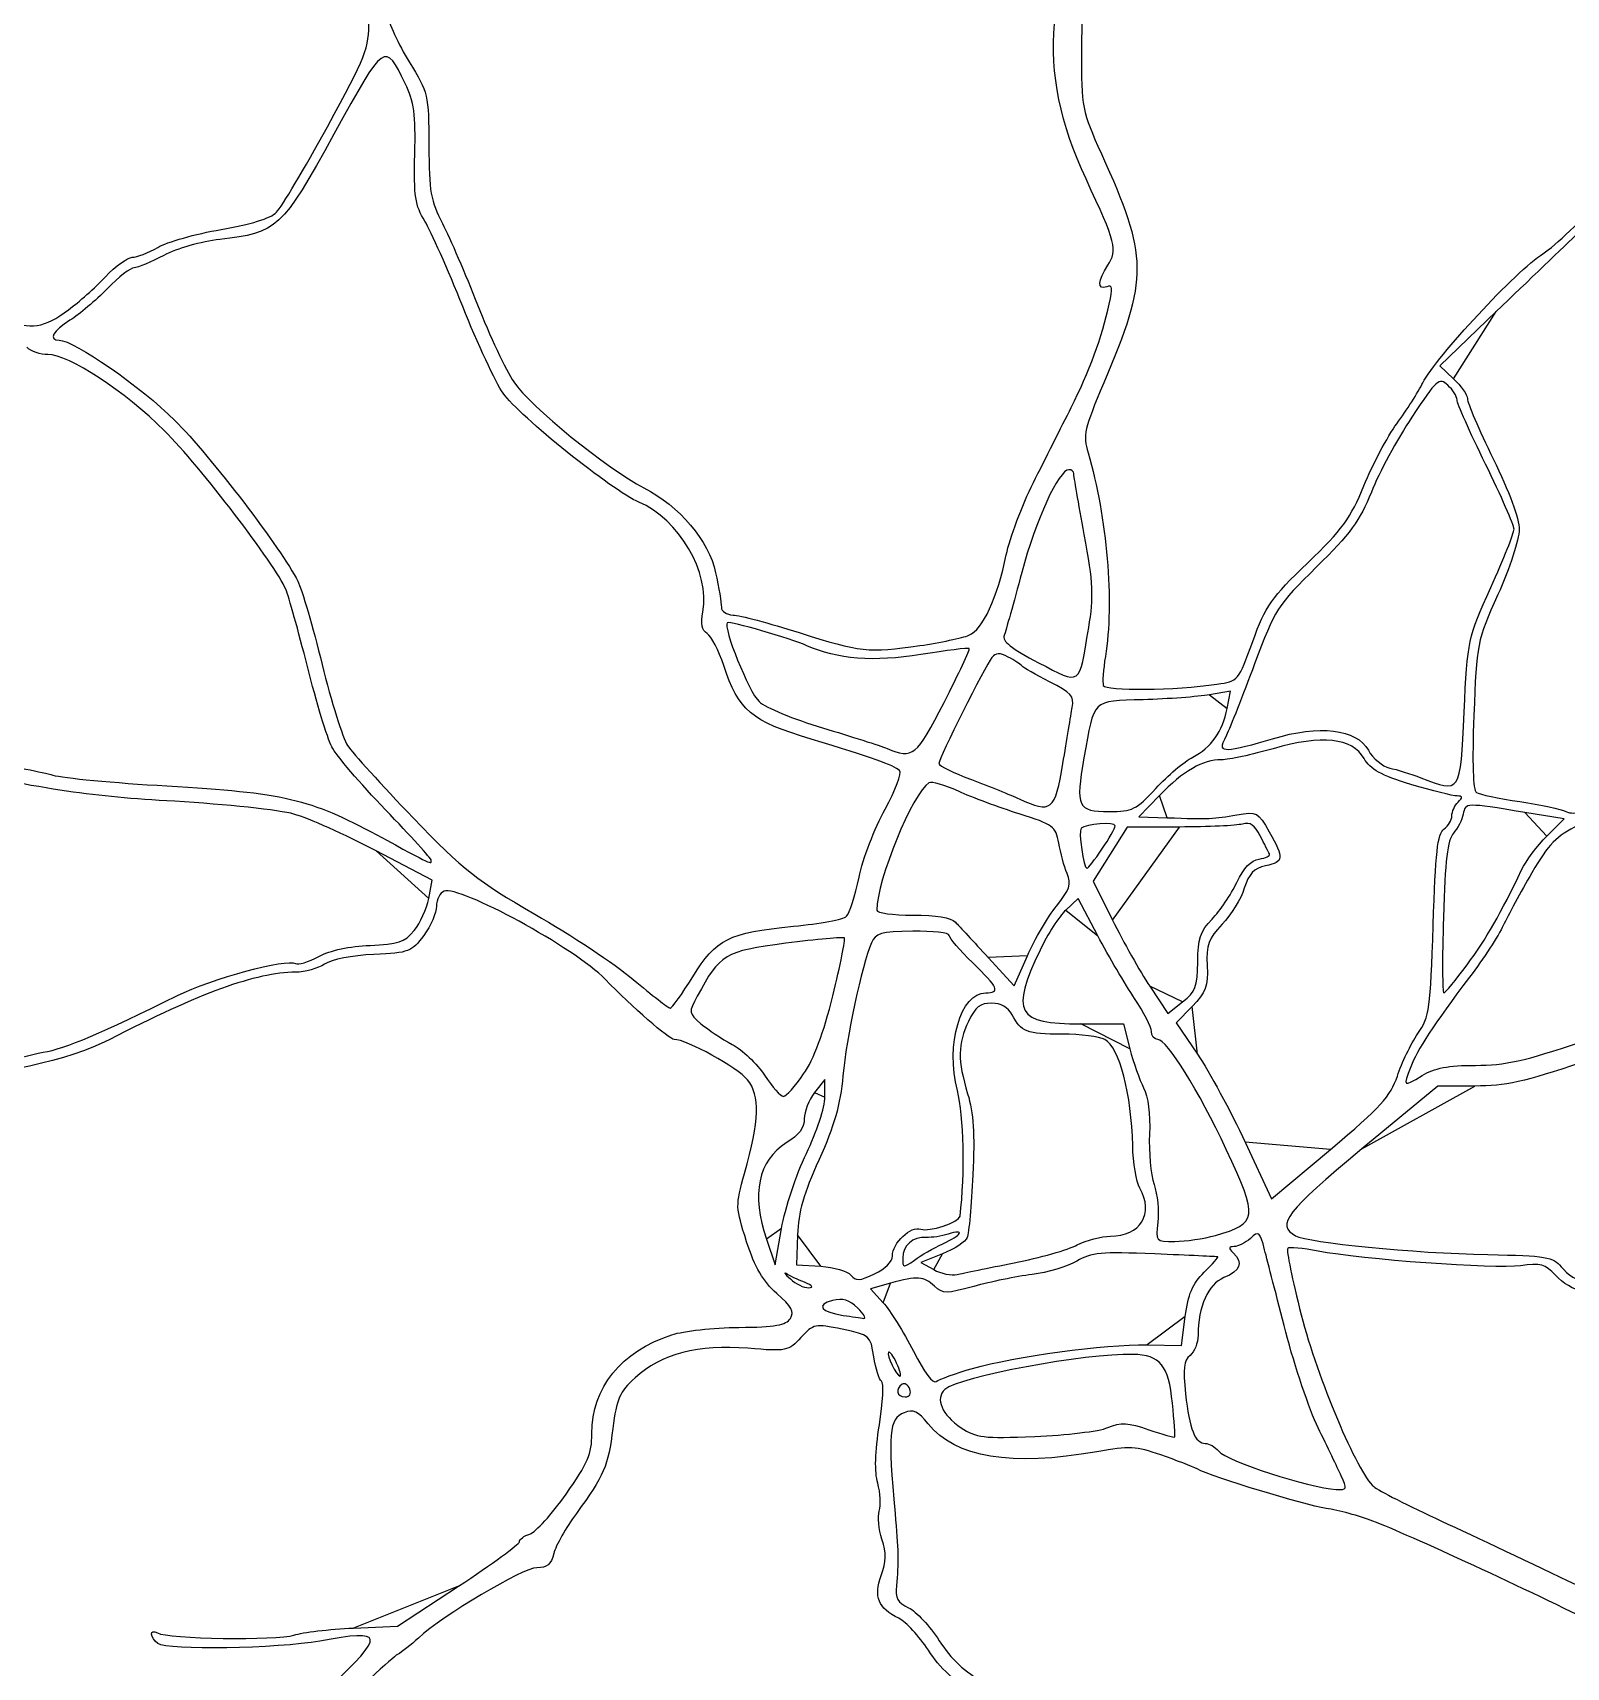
# Model space of a CAD drawing. Extents: x 0 to 210, y 0 to 297.
# Drawn here: x 78.96 to 117.95, y 171.05 to 212.61 of the extents above; entities that cross this region are included whole.
import ezdxf

# ---------------------------------------------------------------- set-up
doc = ezdxf.new("R2010")
doc.units = 0
doc.layers.get('0').update_dxf_attribs({"linetype": 'CONTINUOUS'})

msp = doc.modelspace()

# ---------------------------------------------------------------- linework, layer by layer
at = {"color": 7}
for points in [[(79.877196, 205.570979), (79.877192, 205.570979)], [(116.17067, 205.524495), (114.732135, 204.143573), (115.084146, 203.817339)], [(105.809237, 197.486185), (105.809237, 197.486185)], [(101.516594, 197.030672), (101.516594, 197.030672)], [(109.329632, 195.433656), (109.416832, 195.869656), (108.882136, 195.779319)], [(109.068589, 196.047766), (109.068589, 196.047766)], [(102.133526, 195.587218), (102.133526, 195.587218)], [(115.353059, 195.337226), (115.353059, 195.337226)], [(105.153422, 194.029063), (105.153422, 194.029063)], [(107.516618, 193.399707), (107.516618, 193.399707)], [(107.606212, 193.216794), (107.085609, 192.67914), (107.803762, 192.653844)], [(117.456062, 192.187966), (117.895798, 192.627702), (116.896453, 192.7896)], [(108.113576, 192.417538), (106.783338, 192.415747), (106.354883, 191.726507), (105.926429, 191.037268), (106.416076, 190.047334)], [(89.031403, 190.597174), (89.119621, 191.067414), (87.692128, 191.813127)], [(106.146569, 191.853662), (106.146569, 191.853662)], [(89.096183, 191.571577), (89.096183, 191.571571)], [(104.989825, 190.40763), (104.989825, 190.40763)], [(106.042639, 189.649384), (105.538861, 190.59925), (105.227707, 190.306935)], [(103.25392, 189.097512), (103.912419, 188.38069), (104.25115, 189.145321)], [(108.580477, 188.984343), (108.580477, 188.984337)], [(115.428111, 188.914802), (115.428112, 188.914802)], [(95.744771, 188.610043), (95.744771, 188.610043)], [(107.364198, 188.366355), (107.822674, 187.675315), (108.197931, 187.971258)], [(108.440919, 187.856462), (108.033906, 187.436537), (108.575593, 186.63887)], [(105.609027, 187.411145), (106.69417, 187.411145), (106.856347, 186.778366)], [(115.640764, 186.357059), (115.640804, 186.357059)], [(98.562999, 186.137357), (98.562999, 186.137357)], [(99.105374, 185.548461), (99.105374, 185.997966), (98.841974, 185.663106)], [(115.628117, 185.830746), (114.686502, 185.830746), (112.756549, 184.231489)], [(113.655479, 186.085928), (113.655479, 186.085928)], [(109.788088, 184.400025), (110.458897, 182.958859), (111.956207, 184.218371)], [(98.631794, 184.114934), (98.631794, 184.114934)], [(97.617181, 181.936131), (97.841088, 181.287101), (97.999652, 182.209)], [(98.407185, 182.050539), (98.381024, 181.287101), (98.996106, 181.247393)], [(102.101546, 181.819379), (102.101546, 181.819379)], [(109.033434, 182.034511), (109.033434, 182.034511)], [(100.817472, 181.509041), (100.817472, 181.509041)], [(102.093981, 181.564197), (101.541821, 181.346326), (101.871071, 181.161841)], [(103.912419, 181.33421), (103.912419, 181.33421)], [(98.585669, 180.839809), (98.585669, 180.839809)], [(100.769752, 180.815181), (100.261082, 180.673946), (100.583454, 180.322044)], [(99.936821, 180.184931), (99.936821, 180.184931)], [(107.293382, 179.247583), (108.172048, 179.232438), (108.264101, 179.969207)], [(100.924955, 178.785356), (100.924955, 178.785356)], [(102.85882, 178.650799), (102.85882, 178.650759)], [(101.260488, 178.125553), (101.260488, 178.125553)], [(106.292976, 177.1446), (106.292976, 177.1446)], [(112.227119, 175.920331), (112.227119, 175.920331)], [(87.120704, 172.048184), (88.240153, 172.095437), (89.787626, 173.11357)]]:
    msp.add_lwpolyline(points, close=True, dxfattribs=at)
for points in [[(105.786033, 214.212069), (105.697198, 213.922329), (105.624517, 213.003723), (105.624517, 212.170721)], [(86.456105, 210.222831), (87.439474, 212.02058), (87.515577, 212.215004), (87.512893, 212.922678)], [(87.963765, 213.114095), (88.006013, 212.872383), (88.263274, 212.313825), (88.535457, 211.872851)], [(105.740731, 208.895138), (105.087217, 210.289519), (104.826477, 211.571589), (104.938242, 212.840995)], [(88.433871, 211.322546), (87.918025, 212.388144), (87.916588, 212.387123), (86.622395, 210.036465)], [(105.624517, 212.170721), (105.624517, 210.694806), (105.637463, 210.627617), (106.132029, 209.536723)], [(88.535457, 211.872851), (89.020423, 211.08714), (89.030424, 211.044509), (89.034882, 209.744178)], [(88.677039, 209.52233), (88.701505, 210.544587), (88.659331, 210.856812), (88.433871, 211.322546)], [(86.622395, 210.036465), (85.2939, 207.623504), (85.181286, 207.519628), (83.717842, 207.357267)], [(85.160729, 208.047455), (85.290363, 208.178421), (85.873282, 209.15734), (86.456105, 210.222831)], [(88.930181, 207.824625), (88.686486, 208.221917), (88.651526, 208.456371), (88.677039, 209.52233)], [(89.034882, 209.744178), (89.038886, 208.577672), (89.080768, 208.337675), (89.381398, 207.758775)], [(106.132029, 209.536723), (107.325079, 206.905144), (107.330312, 206.396735), (106.192019, 203.709019)], [(106.293939, 206.703361), (106.548695, 207.092168), (106.505462, 207.263455), (105.740731, 208.895138)], [(117.356765, 206.995159), (117.678748, 207.197843), (118.361117, 207.857466), (118.87314, 208.460987)], [(83.751036, 207.609456), (84.496996, 207.736461), (85.010967, 207.896154), (85.160729, 208.047455)], [(89.89602, 205.651577), (89.520316, 206.593231), (89.085688, 207.571103), (88.930181, 207.824625)], [(82.141487, 207.156152), (82.381041, 207.295537), (83.105338, 207.499524), (83.751036, 207.609456)], [(89.381398, 207.758775), (89.56948, 207.3966), (89.969882, 206.468506), (90.271181, 205.696345)], [(118.267705, 207.535984), (117.90553, 207.189172), (116.961865, 206.284001), (116.17067, 205.524495)], [(81.495682, 206.902726), (81.611321, 206.902726), (81.901933, 207.016767), (82.141487, 207.156152)], [(83.717842, 207.357267), (83.25359, 207.30576), (82.622169, 207.125898), (82.295101, 206.951994)], [(114.304732, 203.712256), (114.637871, 204.366352), (116.693872, 206.577878), (117.356765, 206.995159)], [(80.811786, 206.405301), (81.07229, 206.678885), (81.380043, 206.902726), (81.495682, 206.902726)], [(81.5432, 206.639326), (81.453081, 206.639326), (81.145076, 206.398534), (80.858745, 206.104234)], [(82.295101, 206.951994), (81.971675, 206.780026), (81.633319, 206.639326), (81.5432, 206.639326)], [(106.266681, 206.153884), (106.024855, 206.061087), (106.037284, 206.31166), (106.293939, 206.703361)], [(79.877192, 205.570979), (80.130715, 205.756272), (80.551282, 206.131715), (80.811786, 206.405301)], [(106.333626, 205.714855), (106.425703, 206.124663), (106.412703, 206.209919), (106.266681, 206.153884)], [(80.858745, 206.104234), (80.572414, 205.809932), (80.145531, 205.449509), (79.910117, 205.303293)], [(78.21327, 205.317565), (78.949351, 205.057966), (79.234745, 205.101431), (79.877196, 205.570979)], [(90.924174, 203.445268), (90.734393, 203.717084), (90.271723, 204.709923), (89.89602, 205.651577)], [(90.271181, 205.696345), (90.572478, 204.924182), (90.987648, 204.041295), (91.193779, 203.734373)], [(105.364076, 203.08343), (105.817922, 203.984756), (106.143345, 204.867975), (106.333626, 205.714855)], [(79.910117, 205.303293), (79.478059, 205.03494), (79.350133, 204.795528), (79.638801, 204.795528)], [(79.350393, 204.429793), (79.169305, 204.429003), (78.926432, 204.511989), (78.810675, 204.614237)], [(79.638801, 204.795528), (80.012697, 204.795528), (81.730578, 203.603335), (82.57832, 202.75553)], [(82.31492, 202.492113), (81.314578, 203.492512), (79.877022, 204.43213), (79.350393, 204.429793)], [(91.193779, 203.734373), (91.610419, 203.11401), (93.575155, 201.514423), (94.501166, 201.041668)], [(106.192019, 203.709019), (105.69543, 202.536483), (105.660795, 202.382065), (105.793246, 201.93107)], [(113.642661, 202.672718), (113.88599, 203.007262), (114.183921, 203.475054), (114.304732, 203.712256)], [(114.937402, 203.650699), (114.716045, 203.851024), (114.661768, 203.802793), (114.024859, 202.839819)], [(115.084146, 203.817339), (115.277753, 203.637911), (115.436158, 203.408942), (115.436158, 203.308518)], [(94.373563, 200.678718), (93.713328, 200.955085), (91.325891, 202.869906), (90.924174, 203.445268)], [(115.172758, 203.280055), (115.172758, 203.366762), (115.066848, 203.533553), (114.937402, 203.650699)], [(115.897107, 201.646497), (115.498715, 202.458245), (115.172758, 203.193346), (115.172758, 203.280055)], [(115.436158, 203.308518), (115.436158, 203.208093), (115.732482, 202.519975), (116.094657, 201.779366)], [(104.403396, 201.173782), (104.694694, 201.753261), (105.126999, 202.612603), (105.364076, 203.08343)], [(114.024859, 202.839819), (113.652407, 202.276688), (113.188639, 201.418688), (112.994267, 200.933153)], [(85.397518, 198.461686), (85.134751, 199.084115), (83.222044, 201.584939), (82.31492, 202.492113)], [(82.57832, 202.75553), (83.477264, 201.856519), (85.305279, 199.465445), (85.700638, 198.671484)], [(112.805424, 201.094269), (113.022576, 201.627872), (113.399332, 202.338176), (113.642661, 202.672718)], [(105.793246, 201.93107), (106.275864, 200.287755), (106.460115, 198.123269), (106.233964, 196.753743)], [(116.621457, 199.991575), (116.621457, 200.090034), (116.295499, 200.834749), (115.897107, 201.646497)], [(116.094657, 201.779366), (116.49577, 200.959132), (116.753156, 200.255955), (116.753156, 199.980349)], [(103.714756, 199.34184), (103.802211, 199.769929), (104.1121, 200.594302), (104.403396, 201.173782)], [(105.307782, 201.503031), (105.048449, 201.503031), (104.457508, 200.215997), (104.106659, 198.887056)], [(105.428968, 201.404256), (105.427914, 201.458582), (105.373334, 201.503031), (105.307782, 201.503031)], [(105.696502, 199.856783), (105.550457, 200.653567), (105.430068, 201.34993), (105.428968, 201.404256)], [(94.501166, 201.041668), (95.409522, 200.577927), (96.148634, 199.702467), (96.324632, 198.881815)], [(111.377543, 199.134383), (112.252463, 199.972579), (112.471042, 200.272596), (112.805424, 201.094269)], [(112.994267, 200.933153), (112.706894, 200.215308), (112.447053, 199.860024), (111.603601, 199.031674)], [(96.003875, 197.892679), (96.189648, 198.882933), (95.387056, 200.254481), (94.373563, 200.678718)], [(116.031842, 198.508837), (116.35613, 199.225885), (116.621457, 199.893116), (116.621457, 199.991575)], [(116.753156, 199.980349), (116.753156, 199.731499), (116.509653, 198.987104), (116.212036, 198.326141)], [(105.809237, 197.486185), (105.941499, 198.28418), (105.926347, 198.602792), (105.696502, 199.856783)], [(102.764357, 197.293213), (103.117615, 197.440567), (103.490582, 198.244513), (103.714756, 199.34184)], [(109.979873, 197.1366), (110.306302, 198.039119), (110.452662, 198.248324), (111.377543, 199.134383)], [(96.324632, 198.881815), (96.405341, 198.50548), (96.471376, 198.11159), (96.471376, 198.006502)], [(104.106659, 198.887056), (103.903247, 198.116577), (103.70155, 197.397173), (103.658441, 197.288382)], [(111.603601, 199.031674), (110.607134, 198.053048), (110.545114, 197.956009), (110.026613, 196.564286)], [(85.947578, 196.498436), (85.718649, 197.403873), (85.471122, 198.287335), (85.397518, 198.461686)], [(85.700638, 198.671484), (85.808847, 198.454179), (86.088307, 197.500406), (86.321659, 196.551989)], [(115.353059, 195.337226), (115.441348, 197.186718), (115.448033, 197.217955), (116.031842, 198.508837)], [(116.212036, 198.326141), (115.678943, 197.142214), (115.669875, 197.096585), (115.600764, 195.250294)], [(96.110999, 197.334905), (95.974677, 197.415043), (95.944118, 197.57415), (96.003875, 197.892679)], [(96.471376, 198.006502), (96.471376, 197.898528), (96.600244, 197.811957), (96.767701, 197.807435)], [(96.622464, 197.612404), (96.504773, 197.502108), (97.171083, 195.847351), (97.430707, 195.605165)], [(98.644424, 197.026497), (98.242219, 197.207615), (96.675091, 197.661724), (96.622464, 197.612404)], [(96.767701, 197.807435), (96.930679, 197.803037), (97.686307, 197.601843), (98.446874, 197.360338)], [(104.53292, 196.595299), (105.629614, 196.025256), (105.55892, 195.97591), (105.809237, 197.486185)], [(96.530195, 196.527273), (96.404538, 196.909805), (96.215901, 197.27324), (96.110999, 197.334905)], [(98.446874, 197.360338), (100.017055, 196.861754), (100.208195, 196.841227), (101.516594, 197.030672)], [(101.541821, 196.801655), (100.357864, 196.609024), (99.407768, 196.682753), (98.644424, 197.026497)], [(101.516594, 197.030672), (102.037513, 197.106097), (102.599006, 197.224241), (102.764357, 197.293213)], [(103.658441, 197.288382), (103.601397, 197.144416), (103.839411, 196.955773), (104.53292, 196.595299)], [(109.068589, 196.047766), (109.613456, 196.128246), (109.616471, 196.131848), (109.979873, 197.1366)], [(102.771315, 196.954701), (102.747008, 196.976592), (102.193736, 196.907722), (101.541821, 196.801655)], [(103.348621, 196.726144), (103.176384, 196.512531), (102.002771, 194.162323), (102.002771, 194.031024)], [(102.133526, 195.587218), (102.508617, 196.317441), (102.795621, 196.932809), (102.771315, 196.954701)], [(103.761624, 196.739352), (103.54729, 196.852134), (103.447638, 196.848947), (103.348621, 196.726144)], [(104.109969, 196.511646), (104.073751, 196.555128), (103.916996, 196.657595), (103.761624, 196.739352)], [(106.233964, 196.753743), (106.179403, 196.423334), (106.155418, 196.091032), (106.180665, 196.015292)], [(86.565072, 194.457088), (86.454379, 194.674393), (86.176505, 195.592999), (85.947578, 196.498436)], [(86.321659, 196.551989), (86.555012, 195.603572), (86.845751, 194.675437), (86.967745, 194.489466)], [(98.752584, 194.650354), (97.224568, 195.111883), (96.907039, 195.380051), (96.530195, 196.527273)], [(104.812769, 196.111925), (104.462446, 196.288289), (104.146186, 196.468162), (104.109969, 196.511646)], [(110.026613, 196.564286), (109.729763, 195.767502), (109.407655, 194.952609), (109.310819, 194.753413)], [(105.391423, 195.453425), (105.442077, 195.746974), (105.366214, 195.833303), (104.812769, 196.111925)], [(106.180665, 196.015292), (106.228065, 195.873093), (108.022647, 195.893274), (109.068589, 196.047766)], [(108.882136, 195.779319), (108.588054, 195.729634), (107.828476, 195.673111), (107.194186, 195.653713)], [(97.430707, 195.605165), (97.591207, 195.455444), (98.315174, 195.15586), (99.039524, 194.93942)], [(100.685772, 194.411064), (101.341939, 194.14236), (101.426742, 194.211253), (102.133526, 195.587218)], [(105.153422, 194.029063), (105.252258, 194.626652), (105.359359, 195.267615), (105.391423, 195.453425)], [(107.194186, 195.653713), (105.875204, 195.613373), (105.959816, 195.696579), (105.688668, 194.173212)], [(108.45405, 194.192647), (108.925586, 194.436488), (109.211147, 194.841228), (109.329632, 195.433656)], [(99.039524, 194.93942), (99.763873, 194.722981), (100.504685, 194.48522), (100.685772, 194.411064)], [(110.481828, 194.659401), (111.672999, 195.027316), (112.610703, 194.915278), (112.918105, 194.368313)], [(114.250859, 193.67057), (115.275597, 193.280118), (115.253246, 193.246321), (115.353059, 195.337226)], [(115.600764, 195.250294), (115.555718, 194.046867), (115.578515, 193.346597), (115.664469, 193.293475)], [(100.999239, 193.852529), (100.839404, 193.992338), (100.317414, 194.177705), (98.752584, 194.650354)], [(109.310819, 194.753413), (109.151923, 194.426559), (109.158103, 194.391238), (109.374185, 194.391238)], [(109.374185, 194.391238), (109.505873, 194.391238), (110.004312, 194.511911), (110.481828, 194.659401)], [(112.810207, 194.157165), (112.50856, 194.683998), (111.7351, 194.76786), (110.496645, 194.408011)], [(87.931258, 192.855645), (87.29055, 193.519135), (86.675766, 194.239783), (86.565072, 194.457088)], [(86.967745, 194.489466), (87.08974, 194.303496), (87.840789, 193.475924), (88.636743, 192.650417)], [(105.688668, 194.173212), (105.467335, 192.929717), (105.523119, 192.81084), (106.327961, 192.81084)], [(107.516618, 193.399707), (107.815158, 193.723583), (108.237002, 194.080407), (108.45405, 194.192647)], [(109.185242, 194.127838), (108.703159, 194.127838), (108.21646, 193.847031), (107.606212, 193.216794)], [(110.496645, 194.408011), (109.966309, 194.253916), (109.376178, 194.127838), (109.185242, 194.127838)], [(114.001543, 193.502012), (113.23249, 193.733003), (112.97061, 193.87702), (112.810207, 194.157165)], [(112.918105, 194.368313), (113.035423, 194.159569), (113.279572, 193.956698), (113.46066, 193.91749)], [(82.57704, 193.070857), (80.382583, 193.199179), (79.556361, 193.320957), (76.218815, 194.008001)], [(77.769994, 194.070721), (78.458126, 193.960266), (79.226628, 193.809846), (79.477777, 193.736457)], [(79.477777, 193.736457), (79.728925, 193.663067), (81.032753, 193.539611), (82.375174, 193.462111)], [(100.632255, 192.872604), (100.89785, 193.355797), (101.062993, 193.796762), (100.999239, 193.852529)], [(102.002771, 194.031024), (102.002771, 193.974882), (102.373177, 193.790534), (102.825895, 193.621361)], [(104.044119, 193.131156), (104.86021, 192.753951), (104.95525, 192.830879), (105.153422, 194.029063)], [(113.46066, 193.91749), (113.641747, 193.878283), (113.997337, 193.767169), (114.250859, 193.67057)], [(82.375174, 193.462111), (85.34757, 193.290509), (86.015619, 193.134661), (87.708744, 192.217846)], [(101.748532, 193.540851), (101.333789, 193.284526), (100.422372, 191.058632), (100.422372, 190.30206)], [(102.495127, 193.327822), (102.150226, 193.485609), (101.814258, 193.581472), (101.748532, 193.540851)], [(104.043566, 192.750921), (103.536825, 192.91043), (102.840028, 193.170035), (102.495127, 193.327822)], [(102.825895, 193.621361), (103.278613, 193.452189), (103.826814, 193.231597), (104.044119, 193.131156)], [(106.327961, 192.81084), (106.924078, 192.81084), (107.015624, 192.856192), (107.516618, 193.399707)], [(115.17221, 193.205939), (115.0705, 193.205939), (114.543699, 193.339172), (114.001543, 193.502012)], [(115.664469, 193.293475), (115.738089, 193.247975), (116.235405, 193.144183), (116.769615, 193.062824)], [(85.606137, 192.745539), (85.243962, 192.848223), (83.880868, 192.994616), (82.57704, 193.070857)], [(89.096183, 191.571571), (89.096183, 191.614324), (88.571968, 192.192157), (87.931258, 192.855645)], [(99.969974, 191.138329), (100.068633, 191.608987), (100.366659, 192.389412), (100.632255, 192.872604)], [(115.041058, 192.700243), (115.041058, 192.804533), (115.112176, 192.960977), (115.199098, 193.047899)], [(115.199098, 193.047899), (115.322017, 193.170819), (115.316042, 193.205939), (115.17221, 193.205939)], [(116.896453, 192.7896), (115.378542, 193.035509), (115.38575, 193.035715), (115.328833, 192.74499)], [(116.769615, 193.062824), (117.303824, 192.981465), (117.829803, 192.868902), (117.938455, 192.812683)], [(87.692128, 191.813127), (86.907007, 192.22327), (85.968311, 192.642855), (85.606137, 192.745539)], [(88.636743, 192.650417), (89.92727, 191.311975), (90.262143, 191.047071), (91.730181, 190.203335)], [(105.046767, 192.010299), (104.969645, 192.434852), (104.91164, 192.477676), (104.043566, 192.750921)], [(106.480566, 192.445204), (106.480566, 192.55521), (105.733773, 192.503046), (105.615505, 192.384779)], [(106.146569, 191.853662), (106.330268, 192.124), (106.480566, 192.390193), (106.480566, 192.445204)], [(107.803762, 192.653844), (108.857143, 192.61674), (108.996677, 192.62234), (109.575513, 192.724953)], [(109.714995, 192.492173), (109.565845, 192.452113), (108.845206, 192.418527), (108.113576, 192.417538)], [(109.575513, 192.724953), (110.08693, 192.815614), (110.110966, 192.803048), (110.398638, 192.294624)], [(110.171719, 192.194051), (110.032092, 192.473213), (109.919071, 192.546987), (109.714995, 192.492173)], [(114.839738, 192.363418), (114.950464, 192.444383), (115.041058, 192.595955), (115.041058, 192.700243)], [(115.328833, 192.74499), (115.30047, 192.60012), (115.188681, 192.381611), (115.080411, 192.259416)], [(118.256842, 192.462993), (117.700441, 192.187552), (117.50106, 191.983418), (117.075049, 191.253021)], [(117.938455, 192.812683), (118.047108, 192.756463), (118.231804, 192.760532), (118.34889, 192.821718)], [(87.708744, 192.217846), (89.15959, 191.432222), (89.096183, 191.461757), (89.096183, 191.571577)], [(105.615505, 192.384779), (105.540788, 192.310061), (105.680404, 191.362141), (105.766126, 191.362141)], [(110.402001, 191.73447), (110.377394, 191.783212), (110.273768, 191.990023), (110.171719, 192.194051)], [(110.398638, 192.294624), (110.781945, 191.617175), (110.772926, 191.531893), (110.307151, 191.429591)], [(114.566684, 189.924184), (114.624441, 191.76963), (114.677643, 192.244892), (114.839738, 192.363418)], [(115.080411, 192.259416), (114.931326, 192.091153), (114.86975, 191.571848), (114.826648, 190.119293)], [(116.814191, 191.324711), (116.925366, 191.557647), (117.214207, 191.946111), (117.456062, 192.187966)], [(105.259195, 191.232498), (105.18738, 191.412454), (105.091787, 191.762464), (105.046767, 192.010299)], [(105.766126, 191.362141), (105.791671, 191.362141), (105.96287, 191.583326), (106.146569, 191.853662)], [(110.142828, 191.60277), (110.309981, 191.626464), (110.426609, 191.685729), (110.402001, 191.73447)], [(104.989825, 190.40763), (105.326882, 190.827054), (105.369238, 190.956753), (105.259195, 191.232498)], [(109.572757, 191.005736), (109.753793, 191.382528), (109.936109, 191.573468), (110.142828, 191.60277)], [(110.307151, 191.429591), (110.006645, 191.36359), (109.884534, 191.235227), (109.764729, 190.859403)], [(115.428112, 188.914802), (115.913165, 189.571395), (116.290472, 190.2274), (116.814191, 191.324711)], [(117.075049, 191.253021), (116.793192, 190.769775), (116.466437, 190.166965), (116.348927, 189.913442)], [(89.420181, 190.785759), (89.314427, 190.745177), (89.227902, 190.573466), (89.227902, 190.404177)], [(93.515145, 188.5491), (92.750506, 189.335503), (89.816723, 190.937927), (89.420181, 190.785759)], [(99.656187, 190.148176), (99.730112, 190.222101), (99.871315, 190.667669), (99.969974, 191.138329)], [(108.947183, 190.07663), (109.144861, 190.282965), (109.42637, 190.701062), (109.572757, 191.005736)], [(109.764729, 190.859403), (109.679693, 190.592646), (109.426519, 190.180534), (109.202119, 189.943595)], [(88.658085, 189.78268), (88.81489, 189.97202), (88.982883, 190.338542), (89.031403, 190.597174)], [(89.227902, 190.404177), (89.227902, 190.23489), (89.082722, 189.899601), (88.905279, 189.659092)], [(104.25115, 189.145321), (104.437452, 189.565869), (104.769855, 190.133908), (104.989825, 190.40763)], [(91.730181, 190.203335), (92.635617, 189.682945), (93.761651, 188.933869), (94.232478, 188.53872)], [(98.307833, 189.892004), (98.975504, 189.958975), (99.582263, 190.074252), (99.656187, 190.148176)], [(100.422372, 190.30206), (100.422372, 190.23319), (100.832994, 190.176842), (101.334864, 190.176842)], [(101.334864, 190.176842), (101.937408, 190.176842), (102.306469, 190.115275), (102.421388, 189.995588)], [(102.421388, 189.995588), (102.517106, 189.895897), (102.891745, 189.491763), (103.25392, 189.097512)], [(105.227707, 190.306935), (105.056572, 190.146163), (104.761578, 189.687308), (104.572164, 189.28726)], [(106.416076, 190.047334), (106.685382, 189.502871), (107.112037, 188.74643), (107.364198, 188.366355)], [(108.580477, 188.984337), (108.586536, 189.580297), (108.648499, 189.764873), (108.947183, 190.07663)], [(114.826648, 190.119293), (114.795348, 189.064421), (114.799284, 188.201344), (114.835393, 188.201344)], [(87.539715, 189.407661), (88.257846, 189.434176), (88.412378, 189.485995), (88.658085, 189.78268)], [(88.905279, 189.659092), (88.599363, 189.244444), (88.533789, 189.219517), (87.638824, 189.177673)], [(95.744771, 188.610043), (96.340696, 189.575516), (96.638736, 189.724587), (98.307833, 189.892004)], [(99.598542, 189.595873), (99.569346, 189.625071), (98.898567, 189.563999), (98.107924, 189.460159)], [(99.303403, 188.125077), (99.494927, 188.904819), (99.62774, 189.566677), (99.598542, 189.595873)], [(101.33479, 189.766693), (100.515297, 189.754221), (100.389097, 189.718674), (100.284271, 189.470804)], [(102.266171, 189.660127), (102.266171, 189.726537), (101.847049, 189.774491), (101.33479, 189.766693)], [(102.856644, 188.969139), (102.531884, 189.282774), (102.266171, 189.593719), (102.266171, 189.660127)], [(106.974441, 188.058502), (106.739027, 188.411064), (106.319716, 189.126958), (106.042639, 189.649384)], [(109.202119, 189.943595), (108.852306, 189.574235), (108.797957, 189.424636), (108.821026, 188.894598)], [(114.176197, 187.163062), (114.474647, 187.602281), (114.499521, 187.778153), (114.566684, 189.924184)], [(116.348927, 189.913442), (116.231418, 189.65992), (115.84397, 189.067271), (115.487933, 188.596444)], [(85.641941, 188.944263), (85.707668, 188.903642), (85.974069, 188.984366), (86.233945, 189.123651)], [(86.233945, 189.123651), (86.528282, 189.281406), (87.020643, 189.388497), (87.539715, 189.407661)], [(87.638824, 189.177673), (87.080118, 189.151551), (86.56878, 189.050848), (86.385681, 188.930877)], [(98.107924, 189.460159), (96.548788, 189.255387), (96.436469, 189.188261), (95.859119, 188.116187)], [(100.284271, 189.470804), (100.041615, 188.897026), (99.646445, 187.051565), (99.561226, 186.094146)], [(104.572164, 189.28726), (103.818333, 187.695142), (103.975289, 187.411145), (105.609027, 187.411145)], [(85.643713, 188.725109), (84.638015, 188.717905), (83.210317, 188.200053), (80.908986, 187.007748)], [(82.64289, 188.131319), (83.507901, 188.56172), (85.421574, 189.080457), (85.641941, 188.944263)], [(86.385681, 188.930877), (86.215562, 188.81941), (85.881675, 188.726815), (85.643713, 188.725109)], [(103.191105, 188.201344), (103.572046, 188.201344), (103.51422, 188.334092), (102.856644, 188.969139)], [(108.197931, 187.971258), (108.526029, 188.230007), (108.574107, 188.357329), (108.580477, 188.984343)], [(108.821026, 188.894598), (108.844156, 188.363123), (108.790832, 188.217487), (108.440919, 187.856462)], [(114.835393, 188.201344), (114.871504, 188.201344), (115.138226, 188.522401), (115.428111, 188.914802)], [(95.268852, 187.016111), (95.146665, 187.016111), (94.20727, 187.837273), (93.515145, 188.5491)], [(94.232478, 188.53872), (94.703305, 188.143567), (95.124553, 187.81711), (95.168583, 187.813251)], [(95.168583, 187.813251), (95.212614, 187.809432), (95.471898, 188.167958), (95.744771, 188.610043)], [(115.487933, 188.596444), (114.586043, 187.403783), (114.156987, 186.74851), (113.99478, 186.316047)], [(79.232107, 186.688126), (79.783601, 186.780395), (80.747946, 187.18844), (82.64289, 188.131319)], [(95.859119, 188.116187), (95.634205, 187.698554), (95.635672, 187.68753), (95.952217, 187.416821)], [(98.562999, 186.137357), (98.823142, 186.515467), (99.072416, 187.184674), (99.303403, 188.125077)], [(102.469631, 185.716339), (102.170782, 186.882857), (102.55358, 188.201344), (103.191105, 188.201344)], [(103.339528, 187.937944), (103.050157, 187.937944), (102.926951, 187.840421), (102.751512, 187.47253)], [(103.861651, 187.64162), (103.756959, 187.840421), (103.585124, 187.937944), (103.339528, 187.937944)], [(107.402466, 187.216769), (107.402466, 187.327173), (107.209854, 187.705955), (106.974441, 188.058502)], [(102.751512, 187.47253), (102.478425, 186.89986), (102.474063, 186.48403), (102.732218, 185.633197)], [(105.139301, 187.14976), (104.226177, 187.151999), (104.092382, 187.203481), (103.861651, 187.64162)], [(95.952217, 187.416821), (96.129101, 187.265537), (96.485384, 187.028833), (96.743954, 186.890799)], [(106.221352, 187.013806), (106.083705, 187.087466), (105.596781, 187.148654), (105.139301, 187.14976)], [(107.56709, 187.014899), (107.476547, 187.014899), (107.402466, 187.106365), (107.402466, 187.216769)], [(113.655479, 186.085928), (113.766559, 186.420354), (114.000881, 186.905062), (114.176197, 187.163062)], [(80.908986, 187.007748), (78.862093, 185.947261), (73.758321, 185.526217), (71.003157, 186.19055)], [(78.197266, 186.400836), (78.447848, 186.505537), (78.913527, 186.634814), (79.232107, 186.688126)], [(97.137427, 185.988865), (96.894117, 186.298189), (95.588201, 187.016111), (95.268852, 187.016111)], [(96.743954, 186.890799), (97.002524, 186.752764), (97.373771, 186.398518), (97.568947, 186.103589)], [(106.927475, 184.316198), (106.900013, 185.625018), (106.587824, 186.817679), (106.221352, 187.013806)], [(106.856347, 186.778366), (106.945543, 186.430336), (107.102574, 185.983584), (107.205304, 185.78556)], [(109.306818, 184.217225), (108.605201, 185.718643), (107.800143, 187.013266), (107.56709, 187.014899)], [(108.575593, 186.63887), (108.873519, 186.200151), (109.419142, 185.192674), (109.788088, 184.400025)], [(115.640804, 186.357059), (116.393749, 186.357059), (116.900587, 186.469609), (118.315343, 186.948918)], [(113.99478, 186.316047), (113.802506, 185.803432), (113.80342, 185.802734), (114.283744, 186.095595)], [(114.283744, 186.095595), (114.603347, 186.290458), (114.947092, 186.35669), (115.640764, 186.357059)], [(118.340585, 186.430955), (116.890788, 185.93957), (116.399017, 185.830746), (115.628117, 185.830746)], [(97.059161, 183.607916), (97.439648, 184.976133), (97.459481, 185.57945), (97.137427, 185.988865)], [(97.568947, 186.103589), (97.764122, 185.808647), (97.979388, 185.567347), (98.047317, 185.567347)], [(98.047317, 185.567347), (98.115243, 185.567347), (98.347301, 185.823859), (98.562999, 186.137357)], [(99.561226, 186.094146), (99.495268, 185.353124), (99.34342, 184.820082), (98.953327, 183.960187)], [(111.956207, 184.218371), (113.237892, 185.296493), (113.482602, 185.565437), (113.655479, 186.085928)], [(98.841974, 185.663106), (98.697104, 185.478937), (98.578574, 185.179451), (98.578574, 184.997587)], [(98.631794, 184.114934), (98.892263, 184.656155), (99.105374, 185.301247), (99.105374, 185.548461)], [(102.539273, 182.5213), (102.669092, 183.629146), (102.637916, 185.059459), (102.469631, 185.716339)], [(102.732218, 185.633197), (102.879974, 185.146223), (102.914495, 184.610257), (102.86475, 183.575584)], [(107.205304, 185.78556), (107.323635, 185.557482), (107.378167, 185.125744), (107.354105, 184.607465)], [(98.578574, 184.997587), (98.578574, 184.762292), (98.446758, 184.585458), (98.121512, 184.384445)], [(107.354105, 184.607465), (107.333216, 184.157526), (107.385742, 183.581971), (107.470831, 183.328449)], [(98.121512, 184.384445), (97.407403, 183.943105), (97.226978, 183.067222), (97.617181, 181.936131)], [(107.10741, 183.238327), (107.017566, 183.396551), (106.936594, 183.881588), (106.927475, 184.316198)], [(109.033434, 182.034511), (110.107121, 182.341029), (110.12328, 182.470042), (109.306818, 184.217225)], [(112.756549, 184.231489), (110.827564, 182.633047), (110.565636, 182.292076), (111.062439, 182.026201)], [(97.999652, 182.209), (98.086861, 182.716044), (98.371326, 183.573714), (98.631794, 184.114934)], [(98.953327, 183.960187), (98.565531, 183.105349), (98.426697, 182.619904), (98.407185, 182.050539)], [(97.113885, 181.872612), (96.82984, 182.754553), (96.829026, 182.780353), (97.059161, 183.607916)], [(102.86475, 183.575584), (102.827755, 182.806061), (102.763434, 182.087718), (102.721814, 181.979263)], [(107.470831, 183.328449), (107.55592, 183.074927), (107.598496, 182.645256), (107.565443, 182.373625)], [(106.364881, 182.01145), (107.124896, 182.01145), (107.475318, 182.590455), (107.10741, 183.238327)], [(101.5412, 182.19101), (101.746483, 182.11224), (102.521388, 182.368673), (102.539273, 182.5213)], [(100.817472, 181.509041), (100.817472, 181.838252), (101.292934, 182.286281), (101.5412, 182.19101)], [(102.233246, 182.063603), (102.070267, 182.01008), (101.821122, 181.973679), (101.679591, 181.982713)], [(102.101546, 181.819379), (102.58896, 182.042123), (102.679571, 182.210159), (102.233246, 182.063603)], [(107.565443, 182.373625), (107.5054, 181.880172), (107.505775, 181.87975), (107.998351, 181.87975)], [(110.282144, 181.661998), (110.15973, 182.135446), (110.135961, 182.154832), (109.918817, 181.958322)], [(97.881096, 180.556904), (97.527414, 180.867439), (97.326838, 181.211413), (97.113885, 181.872612)], [(101.679591, 181.982713), (101.33773, 182.004523), (101.080872, 181.777038), (101.080872, 181.452463)], [(101.377196, 181.406447), (101.540175, 181.525978), (101.866132, 181.711793), (102.101546, 181.819379)], [(102.721814, 181.979263), (102.680194, 181.870808), (102.397669, 181.684018), (102.093981, 181.564197)], [(103.912419, 181.33421), (104.564333, 181.463539), (105.287385, 181.668833), (105.519202, 181.790405)], [(105.519202, 181.790405), (105.751019, 181.911977), (106.131574, 182.01145), (106.364881, 182.01145)], [(107.998351, 181.87975), (108.269504, 181.87975), (108.735291, 181.949393), (109.033434, 182.034511)], [(109.505878, 181.74805), (109.365415, 181.74805), (109.360404, 181.712926), (109.483324, 181.590011)], [(109.918817, 181.958322), (109.791028, 181.842677), (109.605205, 181.74805), (109.505878, 181.74805)], [(110.820734, 179.575002), (110.59655, 180.444222), (110.354184, 181.383373), (110.282144, 181.661998)], [(110.868469, 181.702061), (110.830267, 181.663855), (110.985229, 180.902945), (111.21283, 180.011153)], [(111.639568, 181.633919), (111.253665, 181.709594), (110.90667, 181.740254), (110.868469, 181.702061)], [(111.062439, 182.026201), (111.404822, 181.842966), (114.056292, 181.582622), (115.956472, 181.545667)], [(116.785106, 181.262038), (116.133083, 181.172667), (112.741831, 181.41776), (111.639568, 181.633919)], [(98.996106, 181.247393), (99.334401, 181.225544), (99.679804, 181.125005), (99.763666, 181.023951)], [(100.366809, 181.055125), (100.635394, 181.183203), (100.817472, 181.366595), (100.817472, 181.509041)], [(101.080872, 181.452463), (101.080872, 181.202773), (101.096237, 181.20039), (101.377196, 181.406447)], [(102.46372, 181.038201), (102.60859, 181.071679), (103.260505, 181.204881), (103.912419, 181.33421)], [(105.507119, 181.378843), (105.275856, 181.242389), (104.763175, 181.089261), (104.367829, 181.038544)], [(107.488156, 181.560892), (106.121719, 181.618708), (105.875294, 181.596069), (105.507119, 181.378843)], [(109.091769, 181.489761), (109.06809, 181.492526), (108.346463, 181.524582), (107.488156, 181.560892)], [(108.745489, 181.095319), (108.959624, 181.30945), (109.11545, 181.486955), (109.091769, 181.489761)], [(109.483324, 181.590011), (109.740888, 181.332445), (109.66618, 181.131787), (109.248272, 180.958681)], [(115.956472, 181.545667), (117.441517, 181.516785), (117.617412, 181.487706), (117.81994, 181.237595)], [(117.67618, 181.022503), (117.414852, 181.300679), (117.29739, 181.332248), (116.785106, 181.262038)], [(117.81994, 181.237595), (118.157711, 180.820462), (118.678053, 180.670298), (119.941163, 180.625454)], [(98.118512, 181.061934), (98.038761, 181.113336), (98.086583, 181.051661), (98.224782, 180.924926)], [(98.585669, 180.839809), (98.408484, 180.910571), (98.198263, 181.010531), (98.118512, 181.061934)], [(98.224782, 180.924926), (98.362983, 180.798165), (98.573203, 180.698205), (98.691939, 180.702801)], [(98.691939, 180.702801), (98.828425, 180.708069), (98.78934, 180.758471), (98.585669, 180.839809)], [(99.763666, 181.023951), (99.893491, 180.867518), (99.983106, 180.872154), (100.366809, 181.055125)], [(101.891047, 180.742258), (101.611718, 180.995056), (101.454391, 181.005276), (100.769752, 180.815181)], [(101.871071, 181.161841), (102.052158, 181.060366), (102.31885, 181.004736), (102.46372, 181.038201)], [(104.367829, 181.038544), (103.972483, 180.987826), (103.307086, 180.851899), (102.889166, 180.736464)], [(108.264101, 179.969207), (108.33508, 180.537307), (108.445291, 180.795123), (108.745489, 181.095319)], [(109.248272, 180.958681), (108.84196, 180.790382), (108.590065, 180.230552), (108.588499, 179.492348)], [(120.045653, 180.382072), (118.549036, 180.46906), (118.076008, 180.596901), (117.67618, 181.022503)], [(98.224196, 179.92161), (98.332319, 180.092688), (98.262442, 180.222083), (97.881096, 180.556904)], [(99.936821, 180.184931), (99.724503, 180.397257), (99.568384, 180.443603), (99.295856, 180.375198)], [(102.889166, 180.736464), (102.189209, 180.543141), (102.110532, 180.543589), (101.891047, 180.742258)], [(99.295856, 180.375198), (98.868382, 180.267902), (99.003786, 180.080058), (99.566323, 179.999972)], [(99.566323, 179.999972), (99.783628, 179.969035), (100.019041, 179.934833), (100.089464, 179.923981)], [(100.089464, 179.923981), (100.159887, 179.913181), (100.091202, 180.030566), (99.936821, 180.184931)], [(100.583454, 180.322044), (100.760759, 180.128498), (101.106819, 179.574002), (101.352475, 179.089833)], [(111.21283, 180.011153), (111.622309, 178.406706), (112.638401, 175.998943), (113.055532, 175.644617)], [(95.215664, 179.508217), (95.502883, 179.602725), (96.266753, 179.686065), (96.91315, 179.693414)], [(96.91315, 179.693414), (97.846576, 179.704082), (98.11636, 179.75098), (98.224196, 179.92161)], [(99.542767, 179.645738), (98.846386, 179.790305), (98.817418, 179.784524), (98.494583, 179.436178)], [(100.346846, 178.947334), (100.260105, 179.489793), (100.249457, 179.499038), (99.542767, 179.645738)], [(111.644118, 177.138555), (111.415442, 177.609382), (111.044919, 178.705783), (110.820734, 179.575002)], [(93.178898, 176.985994), (93.178898, 178.165735), (93.918216, 179.081273), (95.215664, 179.508217)], [(97.146188, 179.16269), (95.891633, 179.267312), (94.938329, 179.018281), (94.278464, 178.413568)], [(98.494583, 179.436178), (98.172429, 179.088569), (98.132388, 179.080443), (97.146188, 179.16269)], [(102.85882, 178.650759), (103.927848, 178.957857), (106.218245, 179.2661), (107.293382, 179.247583)], [(108.588499, 179.492348), (108.588104, 179.302028), (108.496927, 179.070921), (108.385904, 178.978771)], [(100.543352, 178.327805), (100.483622, 178.366195), (100.395195, 178.644977), (100.346846, 178.947334)], [(100.719558, 179.060043), (100.658048, 178.998526), (100.925072, 178.455554), (101.016831, 178.455554)], [(100.924955, 178.785356), (100.842307, 178.96676), (100.749878, 179.09036), (100.719558, 179.060043)], [(101.016831, 178.455554), (101.048948, 178.455554), (101.007599, 178.603966), (100.924955, 178.785356)], [(101.352475, 179.089833), (101.628909, 178.545004), (101.850473, 178.250352), (101.933871, 178.316663)], [(106.930717, 179.007244), (105.736557, 179.03664), (102.510274, 178.435522), (102.15386, 178.11723)], [(107.937076, 177.764287), (107.838563, 178.736851), (107.633646, 178.989939), (106.930717, 179.007244)], [(108.385904, 178.978771), (108.225534, 178.845675), (108.202025, 178.64611), (108.271527, 178.007827)], [(94.278464, 178.413568), (93.878557, 178.047073), (93.806055, 177.88208), (93.712133, 177.124753)], [(100.487461, 177.217285), (100.577931, 177.789679), (100.603082, 178.289414), (100.543352, 178.327805)], [(101.933871, 178.316663), (102.007983, 178.375585), (102.42421, 178.525947), (102.85882, 178.650799)], [(101.067072, 178.24947), (100.881121, 178.134548), (100.929579, 177.928754), (101.142589, 177.928754)], [(101.260488, 178.125553), (101.218954, 178.233784), (101.131916, 178.289546), (101.067072, 178.24947)], [(101.142589, 177.928754), (101.260076, 177.928754), (101.306359, 178.006009), (101.260488, 178.125553)], [(102.15386, 178.11723), (101.896818, 177.887677), (102.075369, 177.467265), (102.568465, 177.141004)], [(108.271527, 178.007827), (108.369785, 177.105446), (108.513595, 176.743455), (108.773822, 176.743455)], [(101.113799, 177.524146), (100.73416, 177.378473), (100.698082, 176.973364), (100.885936, 174.965507)], [(101.7289, 177.240016), (101.467149, 177.566698), (101.357116, 177.617521), (101.113799, 177.524146)], [(107.997201, 176.908462), (108.010002, 176.92636), (107.982942, 177.31149), (107.937076, 177.764287)], [(93.712133, 177.124753), (93.593058, 176.164608), (93.49136, 175.927996), (92.784047, 174.965507)], [(100.445961, 175.731144), (100.363938, 176.028206), (100.37776, 176.523214), (100.487461, 177.217285)], [(106.01962, 176.532656), (103.841699, 176.14642), (102.41695, 176.381307), (101.7289, 177.240016)], [(102.568465, 177.141004), (102.950623, 176.888141), (103.127464, 176.867253), (104.439218, 176.920131)], [(104.439218, 176.920131), (105.236003, 176.952252), (106.070194, 177.053266), (106.292976, 177.1446)], [(106.292976, 177.1446), (106.632436, 177.283767), (106.801353, 177.275457), (107.335985, 177.09329)], [(107.335985, 177.09329), (107.686856, 176.973746), (107.984404, 176.890564), (107.997201, 176.908462)], [(112.227119, 175.920331), (112.135145, 176.119527), (111.872795, 176.667728), (111.644118, 177.138555)], [(92.524004, 175.457195), (93.075646, 176.242706), (93.178898, 176.483743), (93.178898, 176.985994)], [(107.641265, 176.452319), (107.01656, 176.669993), (106.842654, 176.678606), (106.01962, 176.532656)], [(108.773822, 176.743455), (108.871056, 176.743455), (109.02158, 176.657943), (109.108319, 176.553425)], [(108.563164, 176.094109), (108.440981, 176.157022), (108.026126, 176.31821), (107.641265, 176.452319)], [(109.108319, 176.553425), (109.324512, 176.292936), (111.412778, 175.609875), (112.104379, 175.573434)], [(111.848464, 175.092782), (111.283316, 175.178373), (108.97561, 175.881743), (108.563164, 176.094109)], [(112.104379, 175.573434), (112.374311, 175.55921), (112.382791, 175.583179), (112.227119, 175.920331)], [(91.602105, 174.439919), (91.748959, 174.486528), (92.163813, 174.944303), (92.524004, 175.457195)], [(100.486131, 175.024772), (100.531682, 175.168285), (100.513606, 175.486156), (100.445961, 175.731144)], [(113.055532, 175.644617), (113.1697, 175.547634), (113.944657, 175.154286), (114.777658, 174.770499)], [(100.553948, 174.307376), (100.471097, 174.558423), (100.440579, 174.881245), (100.486131, 175.024772)], [(113.033762, 174.769801), (112.690316, 174.900711), (112.156931, 175.046055), (111.848464, 175.092782)], [(92.784047, 174.965507), (92.517892, 174.603332), (92.259659, 174.144029), (92.210195, 173.944833)], [(100.885936, 174.965507), (100.969849, 174.068618), (100.977385, 173.684686), (100.922046, 173.125633)], [(118.796535, 172.106592), (117.076387, 172.972572), (113.911046, 174.435402), (113.033762, 174.769801)], [(114.777658, 174.770499), (115.61066, 174.386712), (117.148122, 173.658886), (118.194239, 173.153106)], [(89.787626, 173.11357), (90.638737, 173.673544), (91.3351, 174.181985), (91.3351, 174.243436)], [(91.3351, 174.243436), (91.3351, 174.304887), (91.455252, 174.393311), (91.602105, 174.439919)], [(100.534911, 173.381711), (100.666137, 173.74461), (100.670451, 173.954381), (100.553948, 174.307376)], [(92.210195, 173.944833), (92.140872, 173.665656), (92.041789, 173.582658), (91.777838, 173.582658)], [(91.777838, 173.582658), (91.432613, 173.582658), (89.386251, 172.367134), (88.770044, 171.796057)], [(100.981077, 172.297715), (100.454209, 172.556558), (100.338335, 172.838093), (100.534911, 173.381711)], [(100.922046, 173.125633), (100.891111, 172.81311), (100.953497, 172.700388), (101.232332, 172.565027)], [(101.232332, 172.565027), (101.424286, 172.471849), (101.774235, 172.095003), (102.009997, 171.7276)], [(101.73338, 171.484798), (101.504886, 171.840875), (101.16635, 172.206684), (100.981077, 172.297715)], [(82.149034, 171.65311), (81.942475, 171.801259), (81.930104, 172.051437), (82.135616, 171.924425)], [(82.135616, 171.924425), (82.381726, 171.772312), (85.176875, 171.728956), (85.606142, 171.870586)], [(86.260337, 171.71842), (85.193238, 171.5249), (82.389878, 171.48036), (82.149034, 171.65311)], [(85.606142, 171.870586), (85.823453, 171.942284), (86.505007, 172.022199), (87.120704, 172.048184)], [(86.488377, 170.524021), (87.94642, 171.908964), (87.925157, 172.020329), (86.260337, 171.71842)], [(88.770044, 171.796057), (88.588011, 171.627363), (88.348432, 171.438598), (88.237644, 171.376606)], [(102.009997, 171.7276), (102.30855, 171.262344), (102.656748, 170.936518), (103.157202, 170.654075)], [(88.237644, 171.376606), (88.126855, 171.314602), (87.184978, 170.448557), (86.144585, 169.45205)], [(102.97838, 170.317252), (102.419744, 170.667521), (102.013147, 171.048819), (101.73338, 171.484798)]]:
    msp.add_open_spline(points, degree=3, dxfattribs=at)

doc.saveas('drawing.dxf')
